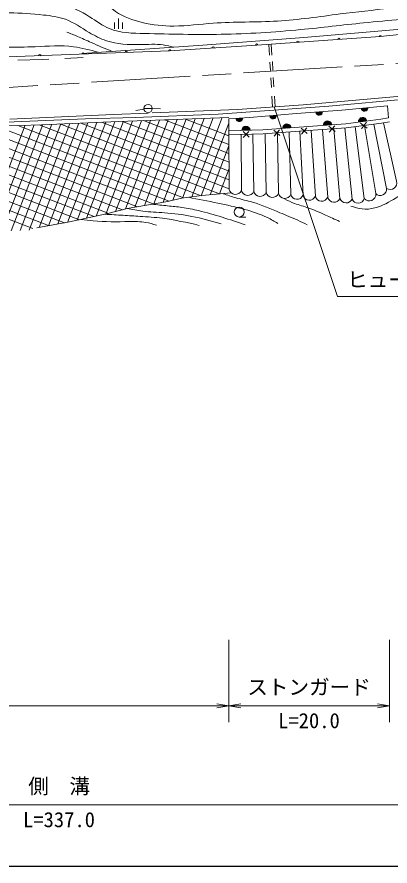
# Model space of a CAD drawing. Units: millimetres, scale not verified. Extents: x 40000 to 680000, y 20000 to 380000.
# Drawn here: x 382651 to 427937, y 205000 to 307902 of the extents above; entities that cross this region are included whole.
import ezdxf
from ezdxf.enums import TextEntityAlignment as Align

# ---------------------------------------------------------------- set-up
doc = ezdxf.new("R2010")
doc.units = ezdxf.units.MM
doc.header["$LTSCALE"] = 1000
doc.linetypes.add('CHAIN', pattern=[18.5, 12, -1.5, 3.5, -1.5])
for name, color, linetype, lineweight in [('M-BGD', 7, 'Continuous', 13), ('M-BMK', 2, 'CHAIN', 13), ('M-STR-STR3', 7, 'Continuous', 13), ('M-TTL-BAND', 7, 'Continuous', 25)]:
    doc.layers.add(name, color=color, linetype=linetype, lineweight=lineweight)
doc.styles.add('ＭＳ ゴシック', font='')
doc.styles.get('ＭＳ ゴシック').set_extended_font_data('MS Gothic')

# ---------------------------------------------------------------- blocks, each defined once
blk = doc.blocks.new('open_arrow')
at = {"color": 0, "linetype": 'Continuous', "lineweight": -2}
blk.add_lwpolyline([(7.5, 1.25), (0, 0), (7.5, -1.25)], dxfattribs=at)

msp = doc.modelspace()

# ---------------------------------------------------------------- linework, layer by layer
at = {"layer": 'M-BGD'}
for p, q in [((394973, 307723), (394973, 306473)), ((394473, 307223), (394473, 306473)), ((395473, 306473), (395473, 307223)), ((430674, 306537), (417476, 305400)), ((436023, 306493), (426751, 305517)), ((417476, 305400), (405221, 304485)), ((426751, 305517), (411757, 304480)), ((413527, 304602), (413605, 303292)), ((401184, 303789), (374916, 302813)), ((405221, 304485), (390553, 303487)), ((411757, 304480), (401184, 303789)), ((413227, 304582), (413305, 303285)), ((382749, 302678), (385701, 302766)), ((385701, 302766), (386533, 302803)), ((388469, 302889), (390692, 302988)), ((413355, 302439), (413415, 301428)), ((413653, 302490), (413715, 301447)), ((413470, 300516), (413539, 299361)), ((413768, 300556), (413835, 299431)), ((413602, 298297), (413680, 296988)), ((413903, 298286), (413979, 297009)), ((417382, 297249), (430190, 298367)), ((420500, 297104), (431693, 298113)), ((398078, 296730), (397088, 296570)), ((398069, 296811), (399069, 296811)), ((399055, 296292), (409440, 296689)), ((399068, 296790), (400068, 296750)), ((407062, 296128), (413276, 296551)), ((409440, 296689), (417382, 297249)), ((413276, 296551), (420500, 297104)), ((422074, 296599), (416600, 296190)), ((427612, 297149), (422074, 296599)), ((427757, 295690), (427612, 297149)), ((375369, 294891), (390988, 295542)), ((381782, 295515), (394348, 296074)), ((390988, 295542), (397007, 295737)), ((393444, 284019), (397769, 295330)), ((394348, 296074), (398561, 296237)), ((394630, 284321), (398854, 295368)), ((394982, 295233), (400595, 295428)), ((395821, 284636), (399939, 295406)), ((396977, 284859), (401025, 295445)), ((397007, 295737), (407062, 296128)), ((398014, 295339), (408389, 291371)), ((398124, 285060), (402112, 295489)), ((399271, 285260), (403187, 295501)), ((400413, 285446), (404286, 295575)), ((400580, 295428), (408385, 292443)), ((400595, 295428), (408357, 295737)), ((401583, 285706), (405373, 295618)), ((402749, 285955), (406461, 295661)), ((403116, 295529), (408381, 293515)), ((403874, 286098), (407548, 295705)), ((410892, 295703), (408360, 295547)), ((408360, 295547), (408379, 294106)), ((416600, 296190), (410892, 295703)), ((422561, 294963), (426828, 295508)), ((426828, 295508), (427757, 295690)), ((372598, 294351), (397282, 284912)), ((375092, 294468), (399202, 285248)), ((375800, 294501), (385611, 294843)), ((377638, 294565), (401123, 285585)), ((378691, 281837), (383638, 294774)), ((379779, 281883), (384723, 294812)), ((380204, 294654), (402863, 285990)), ((380868, 281930), (385809, 294851)), ((381956, 281976), (386897, 294896)), ((382771, 294744), (404996, 286245)), ((383044, 282022), (387985, 294942)), ((384133, 282069), (389073, 294987)), ((385333, 282407), (390161, 295032)), ((385341, 294831), (407255, 286452)), ((385611, 294843), (394982, 295233)), ((386481, 282609), (391249, 295078)), ((387629, 282812), (392337, 295123)), ((387866, 294937), (408404, 287083)), ((388773, 283003), (393424, 295168)), ((389940, 283257), (394512, 295214)), ((390390, 295042), (408400, 288155)), ((391108, 283511), (395599, 295255)), ((392276, 283765), (396684, 295292)), ((392915, 295147), (408217, 289295)), ((395447, 295249), (408393, 290299)), ((405001, 286245), (408366, 295046)), ((412509, 294223), (419133, 294710)), ((417132, 294416), (417889, 293762)), ((417184, 293711), (417837, 294468)), ((419133, 294710), (422561, 294963)), ((422612, 294465), (419169, 294211)), ((420512, 294665), (421269, 294012)), ((420564, 293960), (421217, 294717)), ((421851, 285921), (421124, 294355)), ((423323, 285840), (422433, 294452)), ((426908, 295015), (422612, 294465)), ((424803, 285906), (423707, 294605)), ((424364, 295046), (425155, 294434)), ((424454, 294344), (425065, 295135)), ((426196, 286498), (424853, 294752)), ((427526, 287124), (425954, 294893)), ((427853, 295200), (426908, 295015)), ((428712, 288002), (427152, 295062)), ((360917, 293465), (388413, 282950)), ((363033, 293726), (390240, 283322)), ((365150, 293987), (392025, 283711)), ((367608, 294118), (393809, 284099)), ((370103, 294235), (395456, 284540)), ((408379, 294106), (412509, 294223)), ((408404, 287009), (408379, 294106)), ((412535, 293723), (408393, 293606)), ((409900, 286892), (409855, 293647)), ((410100, 294008), (410827, 293321)), ((410120, 293301), (410807, 294028)), ((411395, 286774), (411281, 293688)), ((419169, 294211), (412535, 293723)), ((412891, 286656), (412776, 293741)), ((413815, 294172), (414572, 293518)), ((413867, 293467), (414520, 294224)), ((414386, 286539), (414271, 293851)), ((415881, 286421), (415712, 293957)), ((417377, 286303), (417004, 294052)), ((418872, 286186), (418366, 294152)), ((420368, 286068), (419727, 294252)), ((356785, 292904), (384582, 282274)), ((358800, 293204), (386498, 282612)), ((406110, 286347), (408386, 292296)), ((407220, 286448), (408395, 289522)), ((402652, 285943), (405106, 286255)), ((405106, 286255), (408656, 286580)), ((396047, 284696), (400723, 285514)), ((400723, 285514), (402652, 285943)), ((389034, 283060), (393690, 284073)), ((393690, 284073), (396047, 284696)), ((385060, 282359), (389034, 283060)), ((409625, 283658), (410425, 283658))]:
    msp.add_line(p, q, dxfattribs=at)
for centre, radius in [((398569, 296811), 500), ((409625, 284258), 600)]:
    msp.add_circle(centre, radius, dxfattribs=at)
for centre, radius, start, end in [((426751, 305517), 150, 6.00901, 183.95585), ((411757, 304480), 150, 3.95585, 183.74094), ((416755, 304826), 150, 3.95585, 183.95585), ((421753, 305171), 150, 3.95585, 183.95585), ((395931, 303593), 150, 2.12766, 182.12766), ((401184, 303789), 150, 3.74094, 182.12766), ((406471, 304134), 150, 3.74094, 183.74094), ((385423, 303203), 150, 2.12766, 182.12766), ((390677, 303398), 150, 2.12766, 182.12766), ((419337, 296395), 400, 184.27395, 4.27395), ((419337, 296395), 400, 184.27395, 4.27395), ((419337, 296395), 350, 184.27395, 4.27395), ((419337, 296395), 300, 184.27395, 4.27395), ((419337, 296395), 250, 184.27395, 4.27395), ((419337, 296395), 200, 184.27395, 4.27395), ((419337, 296395), 150, 184.27395, 4.27395), ((419337, 296395), 100, 184.27395, 4.27395), ((419337, 296395), 50, 184.27395, 4.27395), ((424843, 296874), 400, 185.67036, 5.67036), ((424843, 296874), 400, 185.67036, 5.67036), ((424843, 296874), 350, 185.67036, 5.67036), ((424843, 296874), 300, 185.67036, 5.67036), ((424843, 296874), 250, 185.67036, 5.67036), ((424843, 296874), 200, 185.67036, 5.67036), ((424843, 296874), 150, 185.67036, 5.67036), ((424843, 296874), 100, 185.67036, 5.67036), ((424843, 296874), 50, 185.67036, 5.67036), ((409626, 295625), 400, 183.52145, 3.52145), ((409626, 295625), 400, 183.52145, 3.52145), ((409626, 295625), 350, 183.52145, 3.52145), ((409626, 295625), 300, 183.52145, 3.52145), ((409626, 295625), 250, 183.52145, 3.52145), ((409626, 295625), 200, 183.52145, 3.52145), ((409626, 295625), 150, 183.52145, 3.52145), ((409626, 295625), 100, 183.52145, 3.52145), ((409626, 295625), 50, 183.52145, 3.52145), ((413746, 295947), 400, 184.87691, 4.87691), ((413746, 295947), 400, 184.87691, 4.87691), ((413746, 295947), 350, 184.87691, 4.87691), ((413746, 295947), 300, 184.87691, 4.87691), ((413746, 295947), 250, 184.87691, 4.87691), ((413746, 295947), 200, 184.87691, 4.87691), ((413746, 295947), 150, 184.87691, 4.87691), ((413746, 295947), 100, 184.87691, 4.87691), ((413746, 295947), 50, 184.87691, 4.87691), ((424605, 295229), 500, 7.16293, 187.16293), ((424605, 295229), 500, 7.16293, 187.16293), ((424605, 295229), 450, 7.16293, 187.16293), ((424605, 295229), 400, 7.16293, 187.16293), ((424605, 295229), 350, 7.16293, 187.16293), ((424605, 295229), 300, 7.16293, 187.16293), ((424605, 295229), 250, 7.16293, 187.16293), ((424605, 295229), 200, 7.16293, 187.16293), ((424605, 295229), 150, 7.16293, 187.16293), ((424605, 295229), 100, 7.16293, 187.16293), ((410444, 294164), 500, 1.62115, 181.62115), ((410444, 294164), 500, 1.62115, 181.62115), ((410444, 294164), 450, 1.62115, 181.62115), ((410444, 294164), 400, 1.62115, 181.62115), ((410444, 294164), 350, 1.62115, 181.62115), ((410444, 294164), 300, 1.62115, 181.62115), ((410444, 294164), 250, 1.62115, 181.62115), ((410444, 294164), 200, 1.62115, 181.62115), ((410444, 294164), 150, 1.62115, 181.62115), ((415422, 294437), 500, 4.20536, 184.20536), ((415422, 294437), 500, 4.20536, 184.20536), ((415422, 294437), 450, 4.20536, 184.20536), ((415422, 294437), 400, 4.20536, 184.20536), ((415422, 294437), 350, 4.20536, 184.20536), ((415422, 294437), 300, 4.20536, 184.20536), ((415422, 294437), 250, 4.20536, 184.20536), ((415422, 294437), 200, 4.20536, 184.20536), ((415422, 294437), 150, 4.20536, 184.20536), ((415422, 294437), 100, 4.20536, 184.20536), ((415422, 294437), 50, 4.20536, 184.20536), ((420358, 294800), 500, 4.22065, 184.22065), ((420358, 294800), 500, 4.22065, 184.22065), ((420358, 294800), 450, 4.22065, 184.22065), ((420358, 294800), 400, 4.22065, 184.22065), ((420358, 294800), 350, 4.22065, 184.22065), ((420358, 294800), 300, 4.22065, 184.22065), ((420358, 294800), 250, 4.22065, 184.22065), ((420358, 294800), 200, 4.22065, 184.22065), ((420358, 294800), 150, 4.22065, 184.22065), ((420358, 294800), 100, 4.22065, 184.22065), ((420358, 294800), 50, 4.22065, 184.22065), ((424605, 295229), 50, 7.16293, 187.16293), ((410444, 294164), 100, 1.62115, 181.62115), ((410444, 294164), 50, 1.62115, 181.62115), ((426748, 287051), 781, 225.06282, 5.36182), ((427966, 287769), 781, 235.66156, 17.31423), ((409169, 287168), 781, 191.76305, 339.24264), ((410665, 287051), 781, 191.76305, 339.24264), ((412160, 286933), 781, 191.76305, 339.24264), ((413655, 286816), 781, 191.76305, 339.24264), ((415151, 286698), 781, 191.76305, 339.24264), ((416646, 286580), 781, 191.76305, 339.24264), ((418142, 286463), 781, 191.76305, 339.24264), ((419637, 286345), 781, 191.76305, 339.24264), ((421132, 286228), 781, 191.76305, 336.89145), ((425424, 286380), 781, 217.32125, 8.70422), ((422601, 286139), 781, 196.18336, 337.54735), ((424052, 286122), 781, 201.15987, 343.94051)]:
    msp.add_arc(centre, radius, start, end, dxfattribs=at)
for points, knots in [([(336229, 307793), (338836, 307753), (341443, 307712), (344047, 307793), (347119, 307889), (350188, 308154), (353247, 308484), (356289, 308813), (359322, 309207), (362360, 309564), (365883, 309979), (369414, 310345), (372942, 310687), (375816, 310966), (378688, 311229), (381581, 311421), (383583, 311554), (385596, 311653), (387584, 311464), (388513, 311376), (389436, 311225), (390348, 310989), (391087, 310798), (391817, 310552), (392465, 310169), (393232, 309716), (393882, 309072), (394624, 308571), (395593, 307917), (396718, 307506), (397864, 307232), (399129, 306929), (400420, 306794), (401708, 306800), (403294, 306807), (404874, 307028), (406459, 307145), (409062, 307337), (411677, 307247), (414277, 307404), (416820, 307558), (419347, 307948), (421879, 308268), (423878, 308522), (425880, 308732), (427882, 308959), (429638, 309159), (431393, 309372), (433152, 309521), (434318, 309620), (435486, 309691), (436650, 309866), (437990, 310068), (439324, 310408), (440538, 310989), (441553, 311476), (442484, 312133), (443475, 312674), (445273, 313657), (447265, 314261), (449262, 314747), (452811, 315611), (456377, 316106), (459974, 316863), (461382, 317160), (462796, 317497), (464207, 317468), (465332, 317445), (466456, 317189), (467576, 316950), (468425, 316769), (469272, 316598), (470124, 316518), (472368, 316307), (474648, 316726), (476905, 317123), (482047, 318026), (487076, 318815), (492195, 319714), (494522, 320123), (496867, 320554), (499106, 321096), (500557, 321448), (501963, 321846), (503555, 322133), (504841, 322364), (506248, 322523), (507010, 323429), (507391, 323882), (507611, 324522), (507658, 325156), (507719, 325974), (507495, 326783), (507658, 327532), (507783, 328105), (508134, 328643), (508522, 329130), (509232, 330022), (510065, 330742), (510897, 331462)], [0, 0, 0, 0, 1, 1, 1, 2, 2, 2, 3, 3, 3, 4, 4, 4, 5, 5, 5, 6, 6, 6, 7, 7, 7, 8, 8, 8, 9, 9, 9, 10, 10, 10, 11, 11, 11, 12, 12, 12, 13, 13, 13, 14, 14, 14, 15, 15, 15, 16, 16, 16, 17, 17, 17, 18, 18, 18, 19, 19, 19, 20, 20, 20, 21, 21, 21, 22, 22, 22, 23, 23, 23, 24, 24, 24, 25, 25, 25, 26, 26, 26, 27, 27, 27, 28, 28, 28, 29, 29, 29, 30, 30, 30, 31, 31, 31, 32, 32, 32, 33, 33, 33, 33]), ([(344176, 306195), (345603, 306297), (347030, 306399), (348452, 306541), (351021, 306796), (353577, 307181), (356140, 307491), (359764, 307929), (363404, 308216), (367025, 308700), (369097, 308978), (371163, 309320), (373244, 309478), (375584, 309655), (377944, 309600), (380285, 309737), (381507, 309808), (382724, 309931), (383956, 309953), (385368, 309977), (386800, 309868), (388146, 309478), (389317, 309137), (390423, 308584), (391471, 307923), (392273, 307417), (393041, 306850), (393890, 306497), (395196, 305956), (396694, 305925), (398166, 305893), (401332, 305824), (404376, 305751), (407453, 305806), (410648, 305864), (413878, 306060), (417084, 306368), (419639, 306613), (422180, 306929), (424729, 307188), (427779, 307498), (430842, 307727), (433886, 308052), (435994, 308278), (438094, 308550), (440192, 308959), (441196, 309155), (442201, 309383), (443129, 309780), (444525, 310378), (445750, 311360), (447103, 312069), (448699, 312906), (450473, 313363), (452243, 313754), (454998, 314362), (457743, 314807), (460535, 315222), (462058, 315448), (463594, 315665), (465114, 315568), (466544, 315476), (467959, 315106), (469390, 314963), (470733, 314828), (472090, 314893), (473446, 314958)], [0, 0, 0, 0, 1, 1, 1, 2, 2, 2, 3, 3, 3, 4, 4, 4, 5, 5, 5, 6, 6, 6, 7, 7, 7, 8, 8, 8, 9, 9, 9, 10, 10, 10, 11, 11, 11, 12, 12, 12, 13, 13, 13, 14, 14, 14, 15, 15, 15, 16, 16, 16, 17, 17, 17, 18, 18, 18, 19, 19, 19, 20, 20, 20, 21, 21, 21, 22, 22, 22, 22]), ([(323055, 304079), (326485, 303955), (329915, 303832), (333335, 303992), (335439, 304091), (337539, 304297), (339641, 304467), (342376, 304689), (345114, 304849), (347848, 305072), (351381, 305360), (354907, 305753), (358430, 306152), (362045, 306562), (365656, 306979), (369271, 307448), (372061, 307810), (374854, 308203), (377650, 308355), (380374, 308503), (383101, 308422), (385857, 308139), (386772, 308045), (387690, 307928), (388534, 307620), (389557, 307247), (390471, 306592), (391428, 306022), (392094, 305626), (392780, 305271), (393501, 305029), (394798, 304593), (396210, 304520), (397605, 304554), (398553, 304577), (399492, 304649), (400412, 304511), (400823, 304449), (401230, 304345), (401636, 304241)], [0, 0, 0, 0, 1, 1, 1, 2, 2, 2, 3, 3, 3, 4, 4, 4, 5, 5, 5, 6, 6, 6, 7, 7, 7, 8, 8, 8, 9, 9, 9, 10, 10, 10, 11, 11, 11, 12, 12, 12, 13, 13, 13, 13]), ([(388707, 306065), (389141, 305897), (389575, 305729), (390003, 305547), (390555, 305313), (391097, 305057), (391644, 304813), (392496, 304434), (393360, 304085), (394225, 303737)], [0, 0, 0, 0, 1, 1, 1, 2, 2, 2, 3, 3, 3, 3]), ([(423182, 284991), (423627, 284840), (424072, 284690), (424533, 284633), (425045, 284570), (425577, 284623), (426082, 284752), (427010, 284990), (427844, 285486), (428664, 285984), (429681, 286602), (430678, 287224), (431683, 287851), (432790, 288542), (433906, 289240), (435099, 289757), (436390, 290318), (437771, 290667), (439151, 290989), (441147, 291454), (443142, 291861), (445149, 292220), (447431, 292629), (449728, 292978), (452022, 293333), (454182, 293667), (456341, 294008), (458497, 294365), (461244, 294821), (463987, 295305), (466720, 295835), (469498, 296375), (472267, 296963), (475022, 297623), (476501, 297977), (477976, 298352), (479471, 298616), (480994, 298885), (482536, 299039), (484079, 299172), (485508, 299295), (486937, 299401), (488369, 299450), (489681, 299495), (490995, 299494), (492302, 299609), (493317, 299699), (494328, 299859), (495321, 300086), (497550, 300594), (499691, 301433), (501876, 302112), (503478, 302610), (505104, 303021), (506722, 303462), (508439, 303931), (510147, 304432), (511855, 304934)], [0, 0, 0, 0, 1, 1, 1, 2, 2, 2, 3, 3, 3, 4, 4, 4, 5, 5, 5, 6, 6, 6, 7, 7, 7, 8, 8, 8, 9, 9, 9, 10, 10, 10, 11, 11, 11, 12, 12, 12, 13, 13, 13, 14, 14, 14, 15, 15, 15, 16, 16, 16, 17, 17, 17, 18, 18, 18, 19, 19, 19, 19]), ([(309234, 299414), (311122, 299493), (313009, 299572), (314892, 299716), (317429, 299911), (319957, 300224), (322494, 300407), (325326, 300613), (328169, 300657), (331003, 300839), (335429, 301124), (339831, 301746), (344263, 302005), (347273, 302182), (350297, 302191), (353290, 302524), (355701, 302792), (358093, 303269), (360503, 303560), (363422, 303913), (366369, 303993), (369314, 304079), (372125, 304161), (374933, 304249), (377736, 304251), (380108, 304254), (382477, 304195), (384863, 304295), (386425, 304360), (387995, 304493), (389528, 304295), (390532, 304165), (391521, 303892), (392509, 303620)], [0, 0, 0, 0, 1, 1, 1, 2, 2, 2, 3, 3, 3, 4, 4, 4, 5, 5, 5, 6, 6, 6, 7, 7, 7, 8, 8, 8, 9, 9, 9, 10, 10, 10, 11, 11, 11, 11]), ([(407678, 286486), (408190, 286308), (408702, 286130), (409223, 285981), (409896, 285790), (410583, 285647), (411254, 285452), (412389, 285121), (413478, 284638), (414573, 284181), (415294, 283879), (416018, 283590), (416727, 283263), (417106, 283087), (417482, 282901), (417857, 282715)], [0, 0, 0, 0, 1, 1, 1, 2, 2, 2, 3, 3, 3, 4, 4, 4, 5, 5, 5, 5]), ([(399022, 285217), (399662, 285146), (400302, 285076), (400943, 285010), (401520, 284952), (402099, 284898), (402673, 284816), (403355, 284720), (404032, 284585), (404703, 284428), (406620, 283979), (408486, 283347), (410353, 282715)], [0, 0, 0, 0, 1, 1, 1, 2, 2, 2, 3, 3, 3, 4, 4, 4, 4]), ([(403455, 286045), (404644, 285819), (405833, 285592), (407016, 285346), (408122, 285116), (409224, 284869), (410318, 284569), (411261, 284310), (412199, 284012), (413072, 283580), (413494, 283372), (413901, 283132), (414308, 282892)], [0, 0, 0, 0, 1, 1, 1, 2, 2, 2, 3, 3, 3, 4, 4, 4, 4]), ([(415107, 285851), (415513, 285660), (415919, 285469), (416338, 285311), (416905, 285097), (417495, 284944), (418068, 284746), (418762, 284506), (419431, 284202), (420099, 283898), (420670, 283639), (421241, 283380), (421811, 283121)], [0, 0, 0, 0, 1, 1, 1, 2, 2, 2, 3, 3, 3, 4, 4, 4, 4]), ([(396017, 284688), (396651, 284571), (397285, 284454), (397924, 284375), (398796, 284266), (399676, 284228), (400554, 284163), (401674, 284080), (402792, 283953), (403891, 283739), (405088, 283507), (406264, 283173), (407440, 282839)], [0, 0, 0, 0, 1, 1, 1, 2, 2, 2, 3, 3, 3, 4, 4, 4, 4]), ([(390458, 283370), (390933, 283304), (391409, 283238), (391886, 283192), (393342, 283051), (394808, 283091), (396282, 283104), (396957, 283109), (397635, 283109), (398295, 282998), (398729, 282924), (399156, 282802), (399583, 282680)], [0, 0, 0, 0, 1, 1, 1, 2, 2, 2, 3, 3, 3, 4, 4, 4, 4]), ([(393324, 283993), (394063, 283950), (394802, 283907), (395540, 283863), (396223, 283822), (396905, 283782), (397588, 283739), (398497, 283683), (399406, 283623), (400307, 283510), (401810, 283321), (403292, 282983), (404774, 282645)], [0, 0, 0, 0, 1, 1, 1, 2, 2, 2, 3, 3, 3, 4, 4, 4, 4])]:
    msp.add_open_spline(points, degree=3, knots=knots, dxfattribs=at)
at = {"layer": 'M-BMK'}
msp.add_line((373224, 298847), (429197, 302286), dxfattribs=at)
at = {"layer": 'M-STR-STR3'}
for p, q in [((413852, 297000), (421552, 274027)), ((421552, 274027), (443890, 274027)), ((408360, 232420), (408360, 222420)), ((427853, 232420), (427853, 222420)), ((230704, 224420), (408360, 224420)), ((408360, 224420), (427853, 224420)), ((224534, 212420), (551000, 212420))]:
    msp.add_line(p, q, dxfattribs=at)
at = {"layer": 'M-TTL-BAND'}
msp.add_line((40000, 205000), (579000, 205000), dxfattribs=at)

# ---------------------------------------------------------------- block references
at = {"layer": 'M-STR-STR3', "xscale": 193, "yscale": 193, "rotation": 180}
for p in [(408360, 224420), (427853, 224420)]:
    msp.add_blockref('open_arrow', p, dxfattribs=at)
at = {"layer": 'M-STR-STR3', "xscale": 193, "yscale": 193}
msp.add_blockref('open_arrow', (408360, 224420), dxfattribs=at)

# ---------------------------------------------------------------- texts
at = {"layer": 'M-STR-STR3', "style": 'ＭＳ ゴシック'}
for s, p in [('ヒューム管 φ300', (422721, 274601)), ('ストンガード', (410606, 225216)), ('L=20.0', (414356, 221157)), ('側\u3000溝', (384017, 213216)), ('L=337.0', (383392, 209157))]:
    msp.add_text(s, height=1833, dxfattribs=at).set_placement(p, align=Align.BOTTOM_LEFT)

doc.saveas('drawing.dxf')
